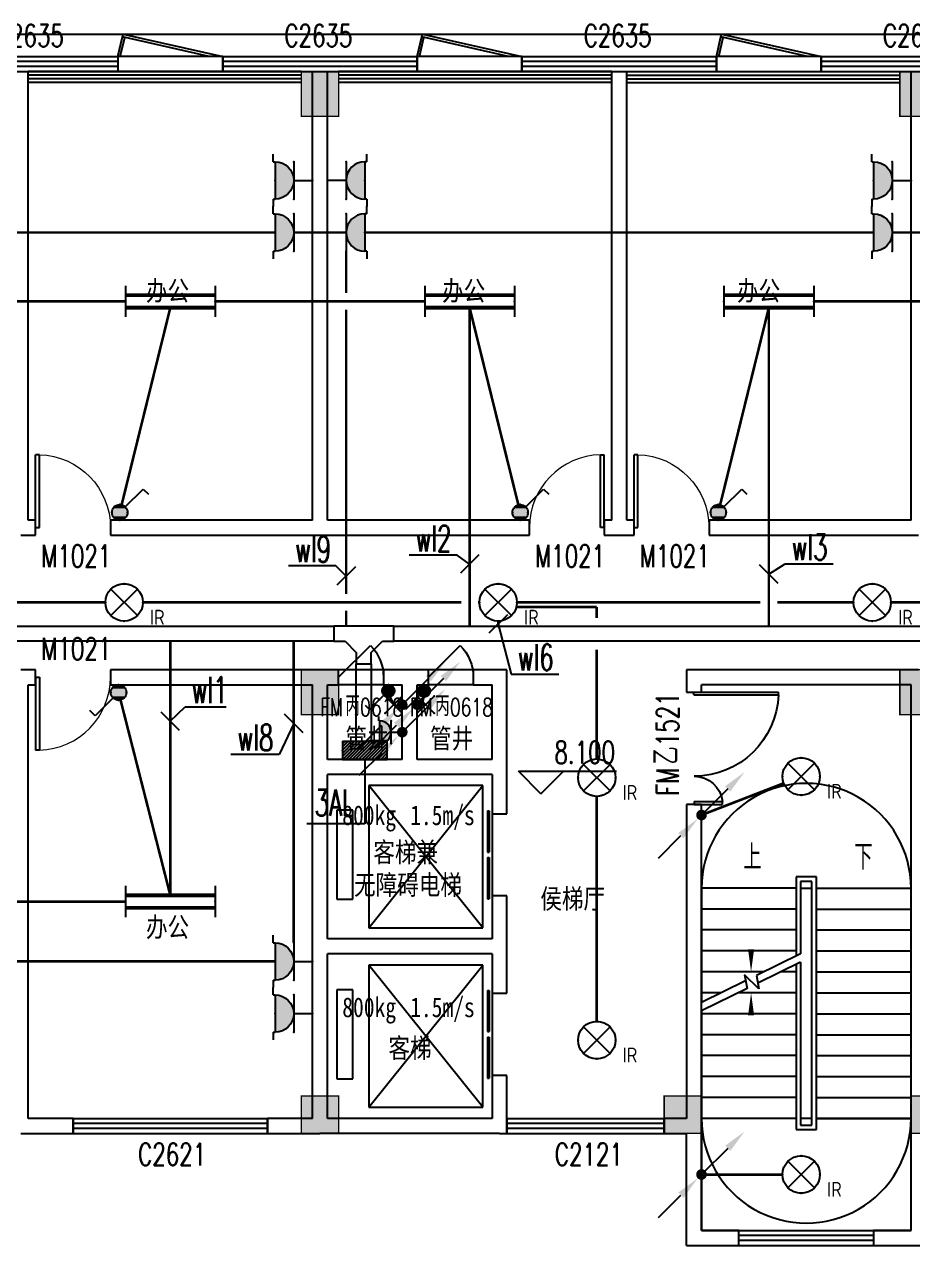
# Model space of a CAD drawing. Extents: x -6243262 to 3079315, y -2914302 to 172723.
# Drawn here: x -5709032 to -5697161, y -676938 to -660609 of the extents above; entities that cross this region are included whole.
import ezdxf
from ezdxf.enums import TextEntityAlignment as Align

# ---------------------------------------------------------------- set-up
doc = ezdxf.new("R2010")
doc.units = 0
doc.header["$LTSCALE"] = 1000
for name, color, linetype in [('0-柱2', 6, 'Continuous'), ('0-柱网', 2, 'Continuous'), ('0-铝板', 32, 'Continuous'), ('CABLETRAY', 4, 'Continuous'), ('DIM-插座', 3, 'Continuous'), ('DIM-照明', 3, 'Continuous'), ('DIM-箱柜', 3, 'Continuous'), ('DOOR_FIRE_TEXT', 7, 'Continuous'), ('EQUIP-插座', 3, 'Continuous'), ('EQUIP-照明', 3, 'Continuous'), ('EQUIP-箱柜', 3, 'Continuous'), ('LWIRE', 4, 'Continuous'), ('TEL_TEXT', 7, 'Continuous'), ('WINDOW', 4, 'Continuous'), ('WINDOW_TEXT', 7, 'Continuous'), ('WIRE-插座', 5, 'Continuous'), ('WIRE-照明', 1, 'Continuous')]:
    doc.layers.add(name, color=color, linetype=linetype)
doc.styles.add('-宋体', font='', dxfattribs={"width": 0.8})
doc.styles.add('_TCH_DIM', font='SIMPLEX', dxfattribs={"bigfont": 'GBCBIG'})
doc.styles.add('_TCH_WINDOW', font='SIMPLEX', dxfattribs={"height": 3.5, "bigfont": 'GBCBIG'})
doc.styles.add('_TEL_ATTDEF', font='gbenor', dxfattribs={"bigfont": 'gbcbig'})
doc.styles.add('_TEL_DIM', font='SIMPLEX', dxfattribs={"width": 0.8, "height": 3.5, "bigfont": 'HZTXT'})
doc.styles.get("Standard").update_dxf_attribs({"font": 'gbenor.shx', "bigfont": 'gbcbig.shx'})
doc.styles.get('-宋体').set_extended_font_data('SimSun')

# ---------------------------------------------------------------- blocks, each defined once
blk = doc.blocks.new('1#柱网')
at = {"layer": '0-柱网'}
for points in [[(509855, 93967), (509855, 93367), (510355, 93367), (510355, 93967)], [(517855, 93967), (517855, 93367), (518355, 93367), (518355, 93967)], [(509855, 85967), (509855, 85367), (510355, 85367), (510355, 85967)], [(517855, 85967), (517855, 85367), (518355, 85367), (518355, 85967)], [(509855, 80267), (509855, 79767), (510355, 79767), (510355, 80267)], [(514705, 80267), (514705, 79767), (515205, 79767), (515205, 80267)], [(518005, 80267), (518005, 79767), (518505, 79767), (518505, 80267)]]:
    blk.add_hatch(color=0, dxfattribs=at).paths.add_polyline_path(points)
at = {"layer": '0-柱网', "color": 0, "const_width": 20}
for points in [[(509855, 93967), (509855, 93367), (510355, 93367), (510355, 93967), (509855, 93967)], [(517855, 93967), (517855, 93367), (518355, 93367), (518355, 93967), (517855, 93967)], [(509855, 85967), (509855, 85367), (510355, 85367), (510355, 85967), (509855, 85967)], [(517855, 85967), (517855, 85367), (518355, 85367), (518355, 85967), (517855, 85967)], [(509855, 80267), (509855, 79767), (510355, 79767), (510355, 80267), (509855, 80267)], [(514705, 80267), (514705, 79767), (515205, 79767), (515205, 80267), (514705, 80267)], [(518005, 80267), (518005, 79767), (518505, 79767), (518505, 80267), (518005, 80267)]]:
    blk.add_lwpolyline(points, dxfattribs=at)
blk = doc.blocks.new('A$C22252488')
at = {"layer": '0-铝板', "color": 0}
blk.add_lwpolyline([(1218, 0), (60, 261), (69, 300), (1400, 0)], dxfattribs=at)
at = {"layer": 'WINDOW', "color": 0}
for points in [[(0, 0), (60, 261)], [(31, 0), (90, 254)]]:
    blk.add_lwpolyline(points, dxfattribs=at)
blk = doc.blocks.new('$WINLIB2D$00000001')
at = {"color": 0}
for points in [[(-0.5, 0.5), (-0.5, -0.5)], [(-0.5, 0.5), (0.5, 0.5)], [(0.5, -0.5), (0.5, 0.5)], [(0.5, 0.1667), (-0.5, 0.1667)], [(0.5, -0.1667), (-0.5, -0.1667)], [(-0.5, -0.5), (0.5, -0.5)]]:
    blk.add_lwpolyline(points, dxfattribs=at)
blk = doc.blocks.new('$DorLib2D$00000001')
at = {"color": 0}
for p, q in [((0.45, 0.975), (0.5, 0.975)), ((0.45, 0), (0.45, 0.975)), ((0.5, 0), (0.5, 0.975)), ((0.5, 0), (0.45, 0))]:
    blk.add_line(p, q, dxfattribs=at)
at = {"color": 0, "lineweight": 13}
blk.add_arc((0.475, 0), 0.975, 91.4693, 180, dxfattribs=at)
blk = doc.blocks.new('$DORLIB2D$00000127')
at = {"color": 0}
for points in [[(-0.533, 0.795), (-0.533, 0.69)], [(-0.033, 0.795), (-0.533, 0.795)], [(-0.033, 0.795), (-0.033, 0.69)], [(0.533, 0.795), (0.033, 0.795)], [(0.033, 0.795), (0.033, 0.69)], [(0.533, 0.795), (0.533, 0.69)], [(-0.033, 0.69), (-0.533, 0.69)], [(0.533, 0.69), (0.033, 0.69)], [(0.5, 0.5), (-0.5, 0.5)]]:
    blk.add_lwpolyline(points, dxfattribs=at)
blk = doc.blocks.new('$DorLib2D$00000114')
at = {"color": 0}
blk.add_line((0.5, 0), (-0.207, 0.707), dxfattribs=at)
blk.add_arc((0.5, 0), 1, 135, 180, dxfattribs=at)
blk = doc.blocks.new('$DorLib2D$00000225')
at = {"color": 0}
for p, q in [((0.475, -0.001), (0.475, 0.752)), ((0.475, 0.752), (0.5, 0.752)), ((0.5, -0.001), (0.5, 0.752)), ((-0.5, 0), (-0.5, 0.252)), ((-0.475, 0.252), (-0.5, 0.252)), ((-0.475, 0), (-0.475, 0.252)), ((-0.475, 0), (-0.5, 0)), ((0.475, -0.001), (0.5, -0.001))]:
    blk.add_line(p, q, dxfattribs=at)
for centre, radius, start, end in [((0.505, -0.002), 0.755, 92.2493, 179.7238), ((-0.501, 0.003), 0.251, 359.7899, 84.0974)]:
    blk.add_arc(centre, radius, start, end, dxfattribs=at)
blk = doc.blocks.new('4235234')
at = {"layer": '0-柱2', "color": 8}
for p, q in [((1446441.3, -841037.1), (1445041.3, -841037.1)), ((1445041.3, -841037.1), (1445041.3, -841237.1)), ((1446441.3, -841237.1), (1446441.3, -841037.1)), ((1450441.3, -841037.1), (1449041.3, -841037.1)), ((1449041.3, -841037.1), (1449041.3, -841237.1)), ((1450441.3, -841237.1), (1450441.3, -841037.1)), ((1454441.3, -841037.1), (1453041.3, -841037.1)), ((1453041.3, -841037.1), (1453041.3, -841237.1)), ((1454441.3, -841237.1), (1454441.3, -841037.1)), ((1443641.3, -841237.1), (1443841.3, -841237.1)), ((1443841.3, -847237.1), (1443841.3, -841237.1)), ((1445041.3, -841237.1), (1446441.3, -841237.1)), ((1447641.3, -847237.1), (1447641.3, -841237.1)), ((1447641.3, -841237.1), (1447841.3, -841237.1)), ((1447841.3, -847237.1), (1447841.3, -841237.1)), ((1449041.3, -841237.1), (1450441.3, -841237.1)), ((1451641.3, -847237.1), (1451641.3, -841237.1)), ((1451641.3, -841237.1), (1451841.3, -841237.1)), ((1451841.3, -847237.1), (1451841.3, -841237.1)), ((1453041.3, -841237.1), (1454441.3, -841237.1)), ((1455641.3, -847237.1), (1455641.3, -841237.1)), ((1455641.3, -841237.1), (1455841.3, -841237.1)), ((1443941.3, -847237.1), (1443841.3, -847237.1)), ((1443941.3, -847437.1), (1443941.3, -847237.1)), ((1447641.3, -847237.1), (1444941.3, -847237.1)), ((1444941.3, -847237.1), (1444941.3, -847437.1)), ((1450541.3, -847237.1), (1447841.3, -847237.1)), ((1450541.3, -847437.1), (1450541.3, -847237.1)), ((1451641.3, -847237.1), (1451541.3, -847237.1)), ((1451541.3, -847237.1), (1451541.3, -847437.1)), ((1451941.3, -847237.1), (1451841.3, -847237.1)), ((1451941.3, -847437.1), (1451941.3, -847237.1)), ((1455641.3, -847237.1), (1452941.3, -847237.1)), ((1452941.3, -847237.1), (1452941.3, -847437.1)), ((1443741.3, -847437.1), (1443941.3, -847437.1)), ((1444941.3, -847437.1), (1447741.3, -847437.1)), ((1447741.3, -847437.1), (1450541.3, -847437.1)), ((1451541.3, -847437.1), (1451741.3, -847437.1)), ((1451741.3, -847437.1), (1451941.3, -847437.1)), ((1452941.3, -847437.1), (1455741.3, -847437.1)), ((1443941.3, -849237.1), (1443741.3, -849237.1)), ((1443941.3, -849437.1), (1443941.3, -849237.1)), ((1447741.3, -849237.1), (1444941.3, -849237.1)), ((1444941.3, -849237.1), (1444941.3, -849437.1)), ((1447991.3, -849237.1), (1447741.3, -849237.1)), ((1447991.3, -849437.1), (1447991.3, -849237.1)), ((1448591.3, -849237.1), (1447991.3, -849237.1)), ((1448941.3, -849237.1), (1448591.3, -849237.1)), ((1448591.3, -849237.1), (1448591.3, -849437.1)), ((1449191.3, -849237.1), (1448941.3, -849237.1)), ((1449191.3, -849437.1), (1449191.3, -849237.1)), ((1449791.3, -849237.1), (1449191.3, -849237.1)), ((1450241.3, -849237.1), (1449791.3, -849237.1)), ((1449791.3, -849237.1), (1449791.3, -849437.1)), ((1450241.3, -850537.1), (1450241.3, -849237.1)), ((1455741.3, -849237.1), (1452641.3, -849237.1)), ((1452641.3, -849237.1), (1452641.3, -849537.1)), ((1443841.3, -855237.1), (1443841.3, -849437.1)), ((1443841.3, -849437.1), (1443941.3, -849437.1)), ((1444941.3, -849437.1), (1447641.3, -849437.1)), ((1447641.3, -850537.1), (1447641.3, -849437.1)), ((1447841.3, -850437.1), (1447841.3, -849437.1)), ((1447841.3, -849437.1), (1447991.3, -849437.1)), ((1448591.3, -849437.1), (1447991.3, -849437.1)), ((1448591.3, -849437.1), (1448841.3, -849437.1)), ((1448841.3, -850437.1), (1448841.3, -849437.1)), ((1449041.3, -849437.1), (1449191.3, -849437.1)), ((1449041.3, -850437.1), (1449041.3, -849437.1)), ((1449791.3, -849437.1), (1449191.3, -849437.1)), ((1449791.3, -849437.1), (1450041.3, -849437.1)), ((1450041.3, -850437.1), (1450041.3, -849437.1)), ((1452641.3, -849537.1), (1452841.3, -849537.1)), ((1455641.3, -849437.1), (1452841.3, -849437.1)), ((1452841.3, -849537.1), (1452841.3, -849437.1)), ((1455641.3, -855337.1), (1455641.3, -849437.1)), ((1447641.3, -852937.1), (1447641.3, -850537.1)), ((1448841.3, -850437.1), (1447841.3, -850437.1)), ((1450041.3, -850437.1), (1449041.3, -850437.1)), ((1450241.3, -851162.1), (1450241.3, -850537.1)), ((1447841.3, -852837.1), (1447841.3, -850637.1)), ((1448941.3, -850637.1), (1447841.3, -850637.1)), ((1450041.3, -850637.1), (1448941.3, -850637.1)), ((1450041.3, -850637.1), (1450041.3, -851162.1)), ((1450695.5, -850895.5), (1450395.5, -850595.5)), ((1450395.5, -850595.5), (1451705.3, -850595.5)), ((1450695.5, -850895.5), (1450995.5, -850595.5)), ((1449916.3, -850787.1), (1448396.3, -850787.1)), ((1448396.3, -850787.1), (1448396.3, -852687.1)), ((1448396.3, -852687.1), (1449916.3, -850787.1)), ((1449916.3, -852687.1), (1448396.3, -850787.1)), ((1449916.3, -852687.1), (1449916.3, -850787.1)), ((1452841.3, -851037.1), (1452641.3, -851037.1)), ((1452641.3, -851037.1), (1452641.3, -855237.1)), ((1452841.3, -855337.1), (1452841.3, -851037.1)), ((1448181.3, -851117.1), (1447966.3, -851117.1)), ((1447966.3, -851117.1), (1447966.3, -852307.1)), ((1448181.3, -852307.1), (1448181.3, -851117.1)), ((1450041.3, -851162.1), (1450241.3, -851162.1)), ((1454376.3, -852007.1), (1454106.3, -852007.1)), ((1454106.3, -852007.1), (1454106.3, -853067.1)), ((1454376.3, -855387.1), (1454376.3, -852007.1)), ((1452841.3, -852157.1), (1452841.3, -853685.1)), ((1454106.3, -852157.1), (1452841.3, -852157.1)), ((1454316.3, -852067.1), (1454166.3, -852067.1)), ((1454166.3, -852067.1), (1454166.3, -853037.8)), ((1454166.3, -852157.1), (1454166.3, -853037.8)), ((1454166.3, -852157.1), (1454316.3, -852157.1)), ((1454316.3, -855327.1), (1454316.3, -852067.1)), ((1454316.3, -855237.1), (1454316.3, -852157.1)), ((1454376.3, -852157.1), (1455641.3, -852157.1)), ((1455641.3, -855237.1), (1455641.3, -852157.1)), ((1447966.3, -852307.1), (1448181.3, -852307.1)), ((1450241.3, -852262.1), (1450041.3, -852262.1)), ((1450041.3, -852262.1), (1450041.3, -852837.1)), ((1450241.3, -852937.1), (1450241.3, -852262.1)), ((1454106.3, -852437.1), (1452841.3, -852437.1)), ((1454376.3, -852437.1), (1455641.3, -852437.1)), ((1450041.3, -852837.1), (1447841.3, -852837.1)), ((1448396.3, -852687.1), (1449916.3, -852687.1)), ((1454106.3, -852717.1), (1452841.3, -852717.1)), ((1454376.3, -852717.1), (1455641.3, -852717.1)), ((1447641.3, -855237.1), (1447641.3, -852937.1)), ((1450241.3, -853562.1), (1450241.3, -852937.1)), ((1454106.3, -852997.1), (1452841.3, -852997.1)), ((1454376.3, -852997.1), (1455641.3, -852997.1)), ((1447841.3, -855237.1), (1447841.3, -853037.1)), ((1450041.3, -853037.1), (1447841.3, -853037.1)), ((1450041.3, -853037.1), (1450041.3, -853562.1)), ((1454166.3, -853037.8), (1453574.6, -853326.8)), ((1454166.3, -853149.1), (1453594.4, -853428.4)), ((1454166.3, -853149.1), (1454166.3, -855237.1)), ((1454166.3, -853149.1), (1454166.3, -855327.1)), ((1449916.3, -853187.1), (1448396.3, -853187.1)), ((1448396.3, -853187.1), (1448396.3, -855087.1)), ((1448396.3, -855087.1), (1449916.3, -853187.1)), ((1449916.3, -855087.1), (1448396.3, -853187.1)), ((1449916.3, -855087.1), (1449916.3, -853187.1)), ((1453676.5, -853277.1), (1452841.3, -853277.1)), ((1453608.8, -853502), (1453415.2, -853315.2)), ((1453415.2, -853315.2), (1453450.9, -853498.5)), ((1453574.6, -853326.8), (1453608.8, -853502)), ((1454106.3, -853277.1), (1453904.3, -853277.1)), ((1454106.3, -853178.4), (1454106.3, -855387.1)), ((1454376.3, -853277.1), (1455641.3, -853277.1)), ((1453431.1, -853396.9), (1452841.3, -853685.1)), ((1448181.3, -853517.1), (1447966.3, -853517.1)), ((1447966.3, -853517.1), (1447966.3, -854707.1)), ((1448181.3, -854707.1), (1448181.3, -853517.1)), ((1450041.3, -853562.1), (1450241.3, -853562.1)), ((1453450.9, -853498.5), (1452841.3, -853796.4)), ((1453103.3, -853557.1), (1452841.3, -853557.1)), ((1454106.3, -853557.1), (1453331.1, -853557.1)), ((1454376.3, -853557.1), (1455641.3, -853557.1)), ((1452841.3, -853796.4), (1452841.3, -855237.1)), ((1454106.3, -853837.1), (1452841.3, -853837.1)), ((1454376.3, -853837.1), (1455641.3, -853837.1)), ((1454106.3, -854117.1), (1452841.3, -854117.1)), ((1454376.3, -854117.1), (1455641.3, -854117.1)), ((1454106.3, -854397.1), (1452841.3, -854397.1)), ((1454376.3, -854397.1), (1455641.3, -854397.1)), ((1447966.3, -854707.1), (1448181.3, -854707.1)), ((1450241.3, -854662.1), (1450041.3, -854662.1)), ((1450041.3, -854662.1), (1450041.3, -855237.1)), ((1450241.3, -855237.1), (1450241.3, -854662.1)), ((1454106.3, -854677.1), (1452841.3, -854677.1)), ((1454376.3, -854677.1), (1455641.3, -854677.1)), ((1454106.3, -854957.1), (1452841.3, -854957.1)), ((1454376.3, -854957.1), (1455641.3, -854957.1)), ((1448396.3, -855087.1), (1449916.3, -855087.1)), ((1444441.3, -855237.1), (1443841.3, -855237.1)), ((1444441.3, -855437.1), (1444441.3, -855237.1)), ((1447641.3, -855237.1), (1447041.3, -855237.1)), ((1447041.3, -855237.1), (1447041.3, -855437.1)), ((1450041.3, -855237.1), (1447841.3, -855237.1)), ((1450241.3, -855437.1), (1450241.3, -855237.1)), ((1452641.3, -855237.1), (1452341.3, -855237.1)), ((1452341.3, -855237.1), (1452341.3, -855437.1)), ((1454106.3, -855237.1), (1452841.3, -855237.1)), ((1452841.3, -855237.1), (1452841.3, -856737.1)), ((1454106.3, -855237.1), (1452841.3, -855237.1)), ((1454316.3, -855237.1), (1454166.3, -855237.1)), ((1454376.3, -855237.1), (1455641.3, -855237.1)), ((1455641.3, -855237.1), (1454376.3, -855237.1)), ((1455641.3, -856737.1), (1455641.3, -855237.1)), ((1443741.3, -855437.1), (1444441.3, -855437.1)), ((1447041.3, -855437.1), (1447741.3, -855437.1)), ((1450141.3, -855437.1), (1447741.3, -855437.1)), ((1450141.3, -855437.1), (1450241.3, -855437.1)), ((1452341.3, -855437.1), (1452641.3, -855437.1)), ((1452641.3, -856937.1), (1452641.3, -855437.1)), ((1452841.3, -856737.1), (1452841.3, -855337.1)), ((1454106.3, -855387.1), (1454376.3, -855387.1)), ((1454166.3, -855327.1), (1454316.3, -855327.1)), ((1455641.3, -856737.1), (1455641.3, -855337.1)), ((1453341.3, -856737.1), (1452841.3, -856737.1)), ((1452841.3, -856737.1), (1455641.3, -856737.1)), ((1453341.3, -856937.1), (1453341.3, -856737.1)), ((1455641.3, -856737.1), (1455141.3, -856737.1)), ((1455141.3, -856737.1), (1455141.3, -856937.1)), ((1452641.3, -856937.1), (1453341.3, -856937.1)), ((1455141.3, -856937.1), (1455841.3, -856937.1))]:
    blk.add_line(p, q, dxfattribs=at)
for points in [[(1436841.3, -840737.1), (1472341.3, -840737.1), (1472341.3, -849237.1)], [(1447491.3, -841237.1), (1443841.3, -841237.1)], [(1451641.3, -841237.1), (1447991.3, -841237.1)], [(1451841.3, -841237.1), (1455491.3, -841237.1)], [(1447491.3, -841287.1), (1443841.3, -841287.1)], [(1447491.3, -841337.1), (1443841.3, -841337.1)], [(1447491.3, -841387.1), (1443841.3, -841387.1)], [(1451641.3, -841287.1), (1447991.3, -841287.1)], [(1451641.3, -841337.1), (1447991.3, -841337.1)], [(1451641.3, -841387.1), (1447991.3, -841387.1)], [(1451841.3, -841287.1), (1455491.3, -841287.1)], [(1451841.3, -841337.1), (1455491.3, -841337.1)], [(1451841.3, -841387.1), (1455491.3, -841387.1)]]:
    blk.add_lwpolyline(points, dxfattribs=at)
for points in [[(1453503.8, -852017.1, 0, 0, 0), (1453503.8, -853277.1, 0, 80, 0), (1453503.8, -852977.1, 0, 0, 0)], [(1454978.8, -852017.1, 0, 0, 0), (1454978.8, -855987.1, 0, 0, 0), (1453503.8, -855987.1, 0, 0, 0), (1453503.8, -853557.1, 0, 80, 0), (1453503.8, -853857.1, 0, 0, 0)]]:
    blk.add_lwpolyline(points, format="xyseb", dxfattribs=at)
for centre, start, end in [((1454241.3, -852157.1), 359.99993, 180.00007), ((1454241.3, -855237.1), 179.99993, 0.00007)]:
    blk.add_arc(centre, 1400, start, end, dxfattribs=at)
ref = blk.add_blockref('$WINLIB2D$00000001', (1443741.3, -841137.1), dxfattribs=dict(at, xscale=-2600, yscale=200, zscale=200, rotation=180))
ref.add_attrib('A', 'XJC2635', (1443086.3, -840905.9), dxfattribs={"layer": 'WINDOW_TEXT', "color": 8, "height": 297.5, "style": '_TCH_WINDOW', "width": 0.705882})
for name, p in [('A$C22252488', (1445041.3, -841037.1)), ('A$C22252488', (1449041.3, -841037.1)), ('A$C22252488', (1453041.3, -841037.1)), ('1#柱网', (937636.3, -935204.2))]:
    blk.add_blockref(name, p, dxfattribs=at)
ref = blk.add_blockref('$WINLIB2D$00000001', (1447741.3, -841137.1), dxfattribs=dict(at, xscale=-2600, yscale=-200, zscale=200, rotation=180))
ref.add_attrib('A', 'C2635', (1447266.3, -840905.9), dxfattribs={"layer": 'WINDOW_TEXT', "color": 8, "height": 297.5, "style": '_TCH_WINDOW', "width": 0.705882})
ref = blk.add_blockref('$WINLIB2D$00000001', (1451741.3, -841137.1), dxfattribs=dict(at, xscale=-2600, yscale=-200, zscale=200, rotation=180))
ref.add_attrib('A', 'C2635', (1451266.3, -840905.9), dxfattribs={"layer": 'WINDOW_TEXT', "color": 8, "height": 297.5, "style": '_TCH_WINDOW', "width": 0.705882})
ref = blk.add_blockref('$WINLIB2D$00000001', (1455741.3, -841137.1), dxfattribs=dict(at, xscale=-2600, yscale=-200, zscale=200, rotation=180))
ref.add_attrib('A', 'C2635', (1455266.3, -840905.9), dxfattribs={"layer": 'WINDOW_TEXT', "color": 8, "height": 297.5, "style": '_TCH_WINDOW', "width": 0.705882})
ref = blk.add_blockref('$DorLib2D$00000001', (1444441.3, -847337.1), dxfattribs=dict(at, xscale=1000, yscale=-1000, zscale=200, rotation=180))
ref.add_attrib('A', 'M1021', (1444016.3, -847865.7), dxfattribs={"layer": 'WINDOW_TEXT', "color": 8, "height": 297.5, "style": '_TCH_WINDOW', "width": 0.705882})
ref = blk.add_blockref('$DorLib2D$00000001', (1451041.3, -847337.1), dxfattribs=dict(at, xscale=-1000, yscale=-1000, zscale=200, rotation=180))
ref.add_attrib('A', 'M1021', (1450616.3, -847865.7), dxfattribs={"layer": 'WINDOW_TEXT', "color": 8, "height": 297.5, "style": '_TCH_WINDOW', "width": 0.705882})
ref = blk.add_blockref('$DorLib2D$00000001', (1452441.3, -847337.1), dxfattribs=dict(at, xscale=1000, yscale=-1000, zscale=200, rotation=180))
ref.add_attrib('A', 'M1021', (1452016.3, -847865.7), dxfattribs={"layer": 'WINDOW_TEXT', "color": 8, "height": 297.5, "style": '_TCH_WINDOW', "width": 0.705882})
ref = blk.add_blockref('$DorLib2D$00000001', (1444441.3, -849337.1), dxfattribs=dict(at, xscale=1000, yscale=1000, zscale=200, rotation=180))
ref.add_attrib('A', 'M1021', (1444016.3, -849105.9), dxfattribs={"layer": 'WINDOW_TEXT', "color": 8, "height": 297.5, "style": '_TCH_WINDOW', "width": 0.705882})
at = {"layer": '0-柱2', "color": 8, "zscale": 200}
for name, p, xscale, yscale, rotation in [('$DorLib2D$00000114', (1448291.3, -849337.1), 600, -600, 180), ('$DorLib2D$00000114', (1449491.3, -849337.1), 600, -600, 180), ('$DorLib2D$00000225', (1452741.3, -850287.1), 1500, -1500, 90), ('$DORLIB2D$00000127', (1450141.3, -851712.1), 1100, 200, 90), ('$DORLIB2D$00000127', (1450141.3, -854112.1), 1100, 200, 90), ('$WINLIB2D$00000001', (1454241.3, -856837.1), -1800, 200, 180)]:
    blk.add_blockref(name, p, dxfattribs=dict(at, xscale=xscale, yscale=yscale, rotation=rotation))
at = {"layer": '0-柱2', "color": 8}
ref = blk.add_blockref('$WINLIB2D$00000001', (1445741.3, -855337.1), dxfattribs=dict(at, xscale=-2600, yscale=-200, zscale=200, rotation=180))
ref.add_attrib('A', 'C2621', (1445311.3, -855865.7), dxfattribs={"layer": 'WINDOW_TEXT', "color": 8, "height": 297.5, "style": '_TCH_WINDOW', "width": 0.705882})
ref = blk.add_blockref('$WINLIB2D$00000001', (1451291.3, -855337.1), dxfattribs=dict(at, xscale=-2100, yscale=-200, zscale=200, rotation=180))
ref.add_attrib('A', 'C2121', (1450881.3, -855865.7), dxfattribs={"layer": 'WINDOW_TEXT', "color": 8, "height": 297.5, "style": '_TCH_WINDOW', "width": 0.705882})
for s, height, style, width, p in [('办公', 264.35, '-宋体', 0.8, (1445415.6, -844302.5)), ('办公', 264.35, '-宋体', 0.8, (1449373.9, -844302.5)), ('办公', 264.35, '-宋体', 0.8, (1453316.1, -844302.5)), ('管井', 264.35, '-宋体', 0.8, (1448083.1, -850287.2)), ('管井', 264.35, '-宋体', 0.8, (1449212.2, -850287.2)), ('8.100', 297.5, '_TCH_DIM', 0.705882, (1450875.3, -850490.5)), ('800kg', 264.35, '-宋体', 0.8, (1448039.7, -851314.7)), ('1.5m/s', 264.35, '-宋体', 0.8, (1448947, -851314.7)), ('客梯兼', 264.35, '-宋体', 0.8, (1448454.4, -851808.7)), ('无障碍电梯', 264.35, '-宋体', 0.8, (1448197.1, -852246)), ('侯梯厅', 264.35, '-宋体', 0.8, (1450686.8, -852431.5)), ('办公', 264.35, '-宋体', 0.8, (1445415.6, -852811)), ('800kg', 264.35, '-宋体', 0.8, (1448039.7, -853882.7)), ('1.5m/s', 264.35, '-宋体', 0.8, (1448947, -853882.7)), ('客梯', 264.35, '-宋体', 0.8, (1448656.5, -854428.9))]:
    blk.add_text(s, height=height, dxfattribs=dict(at, style=style, width=width)).set_placement(p)
at = {"layer": '0-柱2', "color": 7, "style": '_TCH_DIM'}
for s, p in [('上', (1453399.5, -851912.1)), ('下', (1454883.9, -851912.1))]:
    blk.add_text(s, height=337.6, dxfattribs=at).set_placement(p)
at = {"layer": 'DOOR_FIRE_TEXT', "color": 8, "style": '_TCH_WINDOW', "width": 0.705882}
for s, p in [('1521', (1452536.4, -850259.2)), ('FM', (1452536.4, -850924.9))]:
    blk.add_text(s, height=297.5, rotation=90, dxfattribs=at).set_placement(p)
at = {"layer": 'DOOR_FIRE_TEXT', "color": 8, "style": '_TCH_WINDOW'}
blk.add_text('乙', height=337.6, rotation=90, dxfattribs=at).set_placement((1452536.4, -850504.9))
at = {"layer": 'WINDOW_TEXT', "color": 8, "style": '_TCH_WINDOW', "width": 0.705882}
for s, p in [('FM', (1447745, -849857)), ('0618', (1448277.6, -849857)), ('FM', (1448945, -849857)), ('0618', (1449477.6, -849857))]:
    blk.add_text(s, height=238, dxfattribs=at).set_placement(p)
at = {"layer": 'WINDOW_TEXT', "color": 8, "style": '_TCH_WINDOW'}
for p in [(1448081, -849857), (1449281, -849857)]:
    blk.add_text('丙', height=270.1, dxfattribs=at).set_placement(p)
blk = doc.blocks.new('$equip$00001160')
for p, q in [((-1.2, 0.417), (-1.2, -0.417)), ((1.2, 0.417), (1.2, -0.417)), ((-1.2, 0.167), (1.2, 0.167)), ((-1.2, -0.167), (1.2, -0.167))]:
    blk.add_line(p, q)
at = {"const_width": 0.1}
for points in [[(-1.2, 0.167), (1.2, 0.167)], [(-1.2, -0.167), (1.2, -0.167)]]:
    blk.add_lwpolyline(points, dxfattribs=at)
at = {"layer": 'EQUIP-照明'}
for p in [(-1.2, 0), (0, 0.167), (1.2, 0), (0, -0.167)]:
    blk.add_point(p, dxfattribs=at)
at = {"layer": 'EQUIP-照明', "flags": 9}
blk.add_attdef('A', (0, 0), '', height=0.00002, dxfattribs=at)
blk = doc.blocks.new('$equip$00001240')
for p, q in [((-0.5, 1.05), (-0.7, 1.05)), ((-0.5, 1.05), (-0.5, 1)), ((-0.5, 1), (0.5, 1)), ((0.5, 1.05), (0.7, 1.05)), ((0.5, 1.05), (0.5, 1)), ((-0.5, 0.5), (0.5, 0.5)), ((0, 0.5), (0, 0))]:
    blk.add_line(p, q)
blk.add_arc((0, 1), 0.5, 180, 0)
for points in [[(0.433, 0.75), (-0.433, 0.75), (0.5, 1), (-0.5, 1)], [(0.25, 0.567), (-0.25, 0.567), (0.433, 0.75), (-0.433, 0.75)], [(0, 0.5), (0, 0.5), (0.25, 0.567), (-0.25, 0.567)]]:
    blk.add_solid(points)
at = {"layer": 'EQUIP-照明'}
for p in [(0, 1), (-0.5, 0.5), (0.5, 0.5), (0, 0)]:
    blk.add_point(p, dxfattribs=at)
at = {"layer": 'EQUIP-照明', "flags": 9}
blk.add_attdef('A', (0, 0), '', height=0.00002, dxfattribs=at)
blk = doc.blocks.new('$equip$00001962')
for p, q in [((0.147, 0.356), (0.625, 0.833)), ((0.625, 0.833), (0.766, 0.692))]:
    blk.add_line(p, q)
blk.add_circle((0, 0.208), 0.208)
for p in [(0, 0.417), (-0.208, 0.208), (0, 0), (0.208, 0.208)]:
    blk.add_point(p)
for points in [[(-0.104, 0.389), (0.104, 0.389), (-0.18, 0.313), (0.18, 0.313)], [(0, 0.417), (0, 0.417), (-0.104, 0.389), (0.104, 0.389)], [(-0.18, 0.313), (0.18, 0.313), (-0.208, 0.208), (0.208, 0.208)], [(-0.18, 0.104), (0.18, 0.104), (-0.208, 0.208), (0.208, 0.208)], [(-0.104, 0.028), (0.104, 0.028), (-0.18, 0.104), (0.18, 0.104)], [(0, 0), (0, 0), (-0.104, 0.028), (0.104, 0.028)]]:
    blk.add_solid(points)
at = {"layer": 'TEL_TEXT', "style": '_TEL_DIM', "flags": 1}
blk.add_attdef('A', text='', height=0.00002, dxfattribs=at).set_placement((0, 0), align=Align.MIDDLE_CENTER)
blk = doc.blocks.new('$equip$00002530')
for p, q in [((-0.354, 0.354), (0.354, -0.354)), ((0.354, 0.354), (-0.354, -0.354))]:
    blk.add_line(p, q)
at = {"const_width": 0.04}
blk.add_lwpolyline([(0, 0.5, -1), (0, -0.5, -1), (0, 0.5, -2.479085)], format="xyb", dxfattribs=at)
blk.add_circle((0, 0), 0.5)
for p in [(0, 0.5), (-0.5, 0), (0.5, 0), (0, -0.5)]:
    blk.add_point(p)
at = {"color": 7, "style": '_TEL_DIM', "flags": 1}
blk.add_attdef('A', text='', height=0.00002, dxfattribs=at).set_placement((0, 0), align=Align.MIDDLE_CENTER)
at = {"color": 7, "style": '_TEL_DIM'}
blk.add_attdef('$TEXT$', text='', height=0.4, dxfattribs=at).set_placement((0.887, -0.396), align=Align.MIDDLE_CENTER)
blk = doc.blocks.new('*X33')
at = {"color": 0}
for p, q in [((-250, 33), (-83, 200)), ((-250, 68), (-118, 200)), ((-250, 104), (-154, 200)), ((-250, 139), (-189, 200)), ((-250, 174), (-224, 200)), ((-247, 0), (-47, 200)), ((-212, 0), (-12, 200)), ((-177, 0), (23, 200)), ((-141, 0), (59, 200)), ((-106, 0), (94, 200)), ((-71, 0), (129, 200)), ((-35, 0), (165, 200)), ((0, 0), (200, 200)), ((35, 0), (235, 200)), ((71, 0), (250, 179)), ((106, 0), (250, 144)), ((141, 0), (250, 109)), ((177, 0), (250, 73)), ((212, 0), (250, 38)), ((247, 0), (250, 3))]:
    blk.add_line(p, q, dxfattribs=at)
blk = doc.blocks.new('$equip$00002943')
for p, q in [((-0.75, 0.6), (-0.75, 0)), ((0.75, 0.6), (-0.75, 0.6)), ((0.75, 0), (0.75, 0.6)), ((-0.75, 0), (0.75, 0))]:
    blk.add_line(p, q)
for points, const_width in [([(-0.75, 0.3), (0.75, 0.3)], 0.6), ([(-0.75, 0.6), (-0.75, 0), (0.75, 0), (0.75, 0.6), (-0.75, 0.6), (-0.75, 0)], 0.04)]:
    blk.add_lwpolyline(points, dxfattribs=dict(const_width=const_width))
for p in [(0, 0.6), (-0.75, 0.3), (0, 0), (0.75, 0.3)]:
    blk.add_point(p)
at = {"xscale": 0.00300000000061118, "yscale": 0.00300000000061118, "zscale": 0.00300000000061118}
blk.add_blockref('*X33', (0, 0), dxfattribs=at)
at = {"color": 7, "style": '_TEL_DIM', "flags": 1}
for tag in ['A', 'REMARK']:
    blk.add_attdef(tag, text='', height=0.00002, dxfattribs=at).set_placement((0, 0), align=Align.MIDDLE_CENTER)
blk = doc.blocks.new('$TelecSys$00000081')
for p, q in [((0.104, 0.104), (0.104, 0.104)), ((-0.104, -0.104), (-0.104, -0.104)), ((-1.15, -1.15), (-0.55, -0.55))]:
    blk.add_line(p, q)
at = {"const_width": 0.142}
blk.add_lwpolyline([(0.071, 0, 1), (-0.071, 0, 1)], format="xyb", close=True, dxfattribs=at)
blk.add_solid([(-0.62, -0.48), (-0.48, -0.62), (-0.1, -0.1)])
at = {"width": 0.8, "flags": 9}
blk.add_attdef('A', (0, 0), '', height=0.00002, rotation=180, dxfattribs=at)
blk = doc.blocks.new('$TelecSys$00000079')
for p, q in [((0.7, 0.7), (0, 0)), ((0.104, 0.104), (0.104, 0.104)), ((-0.104, -0.104), (-0.104, -0.104))]:
    blk.add_line(p, q)
at = {"const_width": 0.142}
blk.add_lwpolyline([(-0.071, 0, 1), (0.071, 0, 1)], format="xyb", close=True, dxfattribs=at)
blk.add_solid([(0.63, 0.77), (0.77, 0.63), (1.15, 1.15)])
at = {"width": 0.8, "flags": 9}
blk.add_attdef('A', (0, 0), '', height=0.00002, dxfattribs=at)
blk = doc.blocks.new('$equip$00001154')
for p, q in [((-0.283, 0.566), (0.283, 0)), ((-0.283, 0), (0.283, 0.566)), ((-0.283, 0), (0.283, 0))]:
    blk.add_line(p, q)
for p in [(-0.283, 0.566), (0.283, 0.566), (0, 0)]:
    blk.add_point(p)
blk.add_solid([(0.283, 0), (0, 0.283), (-0.283, 0)])
at = {"color": 7, "style": '_TEL_DIM', "flags": 1}
for tag in ['A', 'REMARK']:
    blk.add_attdef(tag, text='', height=0.00002, dxfattribs=at).set_placement((0, 0), align=Align.MIDDLE_CENTER)

msp = doc.modelspace()

# ---------------------------------------------------------------- linework, layer by layer
at = {"layer": 'CABLETRAY'}
for p, q in [((-5717534.3, -668657.3), (-5704896.7, -668657.3)), ((-5704096.7, -668657.3), (-5704896.7, -668657.3)), ((-5704896.7, -668657.3), (-5704896.7, -668857.3)), ((-5704896.7, -668657.3), (-5704896.7, -668857.3)), ((-5704096.7, -668857.3), (-5704096.7, -668657.3)), ((-5704096.7, -668657.3), (-5689795.5, -668657.3)), ((-5704096.7, -668857.3), (-5704096.7, -668657.3)), ((-5704896.7, -668857.3), (-5717534.3, -668857.3)), ((-5704896.7, -668857.3), (-5704746.7, -668857.3)), ((-5704746.7, -668857.3), (-5704596.7, -669007.3)), ((-5704396.7, -669007.3), (-5704246.7, -668857.3)), ((-5704246.7, -668857.3), (-5704096.7, -668857.3)), ((-5689795.5, -668857.3), (-5704096.7, -668857.3)), ((-5704596.7, -669007.3), (-5704596.7, -669157.3)), ((-5704396.7, -669157.3), (-5704396.7, -669007.3)), ((-5704596.7, -669157.3), (-5704396.7, -669157.3)), ((-5704596.7, -670198.1), (-5704596.7, -669157.3)), ((-5704596.7, -669157.3), (-5704396.7, -669157.3)), ((-5704396.7, -669157.3), (-5704396.7, -670198.1)), ((-5704396.7, -670198.1), (-5704596.7, -670198.1))]:
    msp.add_line(p, q, dxfattribs=at)
at = {"layer": 'DIM-插座'}
for p, q in [((-5704608.4, -667861.4), (-5704855.8, -668108.9)), ((-5705308.4, -670080.2), (-5705555.8, -669832.7))]:
    msp.add_line(p, q, dxfattribs=at)
for points in [[(-5704868.8, -667851), (-5705502.4, -667851)], [(-5704732.1, -667985.2), (-5704868.8, -667851)], [(-5705432.1, -669956.5), (-5705627.4, -670370.3)], [(-5705627.4, -670370.3), (-5706271.7, -670370.3)]]:
    msp.add_lwpolyline(points, dxfattribs=at)
at = {"layer": 'DIM-照明'}
for p, q in [((-5702958.4, -667701.1), (-5703205.8, -667948.6)), ((-5698958.4, -668083.2), (-5699205.8, -667835.7)), ((-5702576, -668503.6), (-5702823.5, -668751.1)), ((-5706958.4, -670051.7), (-5707205.8, -669804.2))]:
    msp.add_line(p, q, dxfattribs=at)
for points in [[(-5703247.6, -667707.7), (-5703891.9, -667707.7)], [(-5703082.1, -667824.8), (-5703247.6, -667707.7)], [(-5699082.1, -667959.4), (-5698865.6, -667823.8)], [(-5698865.6, -667823.8), (-5698221.3, -667823.8)], [(-5702699.7, -668627.4), (-5702524.9, -669297)], [(-5702524.9, -669297), (-5701891.2, -669297)], [(-5707082.1, -669928), (-5706885.7, -669733.7)], [(-5706885.7, -669733.7), (-5706337.4, -669733.7)]]:
    msp.add_lwpolyline(points, dxfattribs=at)
at = {"layer": 'DIM-箱柜'}
for p, q in [((-5704482.1, -670438.1), (-5704482.1, -671296.8)), ((-5704482.1, -671296.8), (-5705257.8, -671296.8))]:
    msp.add_line(p, q, dxfattribs=at)
at = {"layer": 'WIRE-插座', "linetype": 'Continuous', "const_width": 35}
for points in [[(-5712482.1, -663391.9), (-5705682.1, -663391.9)], [(-5705432.1, -663391.9), (-5704732.1, -663391.9)], [(-5704482.1, -663391.9), (-5697682.1, -663391.9)], [(-5697432.1, -663391.9), (-5696732.1, -663391.9)], [(-5704732.1, -664200.6), (-5704732.1, -663641.9)], [(-5704732.1, -668225.6), (-5704732.1, -664425.6)], [(-5704732.1, -668657.3), (-5704732.1, -668450.6)], [(-5705432.1, -672889), (-5705432.1, -668857.3)], [(-5712482.1, -673139), (-5705682.1, -673139)]]:
    msp.add_lwpolyline(points, dxfattribs=at)
at = {"layer": 'WIRE-照明', "linetype": 'Continuous', "const_width": 35}
for points in [[(-5710482.1, -664313.1), (-5707682.1, -664313.1)], [(-5707732.9, -667032.8), (-5707082.1, -664396.5)], [(-5706482.1, -664313.1), (-5703682.1, -664313.1)], [(-5703082.1, -664396.5), (-5702430.4, -667032.9)], [(-5703082.1, -668657.3), (-5703082.1, -664396.5)], [(-5699732.9, -667032.8), (-5699082.1, -664396.5)], [(-5699082.1, -668657.3), (-5699082.1, -664396.5)], [(-5698482.1, -664313.1), (-5695682.1, -664313.1)], [(-5712383.1, -668338.1), (-5707949.7, -668338.1)], [(-5707449.7, -668338.1), (-5703194.6, -668338.1)], [(-5702969.6, -668338.1), (-5702949.7, -668338.1)], [(-5702449.7, -668338.1), (-5699194.6, -668338.1)], [(-5698969.6, -668338.1), (-5697949.7, -668338.1)], [(-5697449.7, -668338.1), (-5692949.7, -668338.1)], [(-5702457.6, -668400.6), (-5701382.1, -668400.6)], [(-5701382.1, -668544.8), (-5701382.1, -668400.6)], [(-5702699.7, -668657.3), (-5702699.7, -668588.1)], [(-5707082.1, -672254.8), (-5707082.1, -668857.3)], [(-5701382.1, -670431.6), (-5701382.1, -668969.8)], [(-5707747.4, -669643.3), (-5707082.1, -672254.8)], [(-5704148.3, -669602.5), (-5704095.2, -669705.9)], [(-5703708.3, -669666.5), (-5703701.5, -669601.9)], [(-5699982.1, -671181.3), (-5698882.7, -670755.8)], [(-5701382.1, -673941.2), (-5701382.1, -670931.6)], [(-5710482.1, -672338.1), (-5707682.1, -672338.1)], [(-5699982.1, -675988.1), (-5698899.6, -675988.1)]]:
    msp.add_lwpolyline(points, dxfattribs=at)

# ---------------------------------------------------------------- block references
msp.add_blockref('4235234', (-7152823.4, 179998.9))
at = {"layer": 'EQUIP-插座'}
for p, xscale, yscale, zscale, rotation in [((-5705182.1, -662694.8), -500, 500, 500, 90), ((-5704982.1, -662694.8), 500, 500, 500, 270), ((-5697182.1, -662694.8), -500, 500, 500, 90), ((-5705182.1, -663391.9), -500, 500, 500, 90), ((-5704982.1, -663391.9), 500, 500, 500, 270), ((-5697182.1, -663391.9), -500, 500, 500, 90), ((-5703982.1, -670073.2), 300, 300, 300, 90), ((-5705182.1, -673139), -500, 500, 500, 90), ((-5705182.1, -673836.1), -500, 500, 500, 90)]:
    msp.add_blockref('$equip$00001240', p, dxfattribs=dict(at, xscale=xscale, yscale=yscale, zscale=zscale, rotation=rotation))
at = {"layer": 'EQUIP-照明', "xscale": 500, "yscale": 500, "zscale": 500}
for name, p in [('$equip$00001160', (-5707082.1, -664313.1)), ('$equip$00001160', (-5703082.1, -664313.1)), ('$equip$00001160', (-5699082.1, -664313.1)), ('$equip$00001962', (-5707757.8, -667238.1)), ('$equip$00001962', (-5702405.4, -667238.1)), ('$equip$00001962', (-5699757.8, -667238.1)), ('$equip$00001160', (-5707082.1, -672338.1))]:
    msp.add_blockref(name, p, dxfattribs=at)
at = {"layer": 'EQUIP-照明'}
ref = msp.add_blockref('$equip$00002530', (-5707699.7, -668338.1), dxfattribs=dict(at, xscale=500, yscale=500, zscale=500))
ref.add_attrib('$TEXT$', 'IR', dxfattribs={"layer": '0', "color": 7, "height": 200, "style": '_TEL_ATTDEF'}).set_placement((-5707256.1, -668536.1), align=Align.MIDDLE_CENTER)
ref = msp.add_blockref('$equip$00002530', (-5702699.7, -668338.1), dxfattribs=dict(at, xscale=500, yscale=500, zscale=500))
ref.add_attrib('$TEXT$', 'IR', dxfattribs={"layer": '0', "color": 7, "height": 200, "style": '_TEL_ATTDEF'}).set_placement((-5702256.1, -668536.1), align=Align.MIDDLE_CENTER)
ref = msp.add_blockref('$equip$00002530', (-5697699.7, -668338.1), dxfattribs=dict(at, xscale=500, yscale=500, zscale=500))
ref.add_attrib('$TEXT$', 'IR', dxfattribs={"layer": '0', "color": 7, "height": 200, "style": '_TEL_ATTDEF'}).set_placement((-5697256.1, -668536.1), align=Align.MIDDLE_CENTER)
for name, p, xscale, yscale, zscale, rotation in [('$equip$00001962', (-5707773.2, -669438.1), 500, 500, 500, 180), ('$equip$00001962', (-5704167.9, -669438.1), 400, 400, 400, 180), ('$equip$00001962', (-5703690.7, -669438.1), 400, 400, 400, 180), ('$equip$00001154', (-5703982.1, -669705.9), 400, 400, 400, 90), ('$equip$00001154', (-5703782.1, -669705.9), -400, 400, 400, 270)]:
    msp.add_blockref(name, p, dxfattribs=dict(at, xscale=xscale, yscale=yscale, zscale=zscale, rotation=rotation))
ref = msp.add_blockref('$equip$00002530', (-5701382.1, -670681.6), dxfattribs=dict(at, xscale=500, yscale=500, zscale=500))
ref.add_attrib('$TEXT$', 'IR', dxfattribs={"layer": '0', "color": 7, "height": 200, "style": '_TEL_ATTDEF'}).set_placement((-5700938.5, -670879.5), align=Align.MIDDLE_CENTER)
ref = msp.add_blockref('$equip$00002530', (-5698649.6, -670665.5), dxfattribs=dict(at, xscale=500, yscale=500, zscale=500))
ref.add_attrib('$TEXT$', 'IR', dxfattribs={"layer": '0', "color": 7, "height": 200, "style": '_TEL_ATTDEF'}).set_placement((-5698206, -670863.5), align=Align.MIDDLE_CENTER)
ref = msp.add_blockref('$equip$00002530', (-5701382.1, -674191.2), dxfattribs=dict(at, xscale=500, yscale=500, zscale=500))
ref.add_attrib('$TEXT$', 'IR', dxfattribs={"layer": '0', "color": 7, "height": 200, "style": '_TEL_ATTDEF'}).set_placement((-5700938.5, -674389.2), align=Align.MIDDLE_CENTER)
ref = msp.add_blockref('$equip$00002530', (-5698649.6, -675988.1), dxfattribs=dict(at, xscale=500, yscale=500, zscale=500))
ref.add_attrib('$TEXT$', 'IR', dxfattribs={"layer": '0', "color": 7, "height": 200, "style": '_TEL_ATTDEF'}).set_placement((-5698206, -676186.1), align=Align.MIDDLE_CENTER)
at = {"layer": 'EQUIP-箱柜', "xscale": 400, "yscale": 400, "zscale": 400}
msp.add_blockref('$equip$00002943', (-5704482.1, -670438.1), dxfattribs=at)
at = {"layer": 'LWIRE', "xscale": 500, "yscale": 500, "zscale": 500}
for name, p in [('$TelecSys$00000079', (-5703982.1, -669705.9)), ('$TelecSys$00000079', (-5703782.1, -669705.9)), ('$TelecSys$00000081', (-5703982.1, -669705.9)), ('$TelecSys$00000081', (-5703782.1, -669705.9)), ('$TelecSys$00000079', (-5703982.1, -670073.2)), ('$TelecSys$00000081', (-5703982.1, -670073.2)), ('$TelecSys$00000079', (-5699982.1, -671181.3)), ('$TelecSys$00000081', (-5699982.1, -671181.3)), ('$TelecSys$00000079', (-5699982.1, -675988.1)), ('$TelecSys$00000081', (-5699982.1, -675988.1))]:
    msp.add_blockref(name, p, dxfattribs=at)

# ---------------------------------------------------------------- texts
at = {"layer": 'DIM-插座', "color": 7, "style": '_TEL_DIM', "width": 0.64}
for s, p in [('wl9', (-5705414.9, -667801)), ('wl8', (-5706184.2, -670320.3))]:
    msp.add_text(s, height=350, dxfattribs=at).set_placement(p)
at = {"layer": 'DIM-照明', "color": 7, "style": '_TEL_DIM', "width": 0.64}
for s, p in [('wl2', (-5703804.4, -667657.7)), ('wl3', (-5698778.1, -667773.8)), ('wl6', (-5702437.4, -669247)), ('wl1', (-5706798.2, -669683.7))]:
    msp.add_text(s, height=350, dxfattribs=at).set_placement(p)
at = {"layer": 'DIM-箱柜', "color": 7, "style": '_TEL_DIM', "width": 0.64}
msp.add_text('3AL', height=350, dxfattribs=at).set_placement((-5705152.8, -671191.8))

doc.saveas('drawing.dxf')
